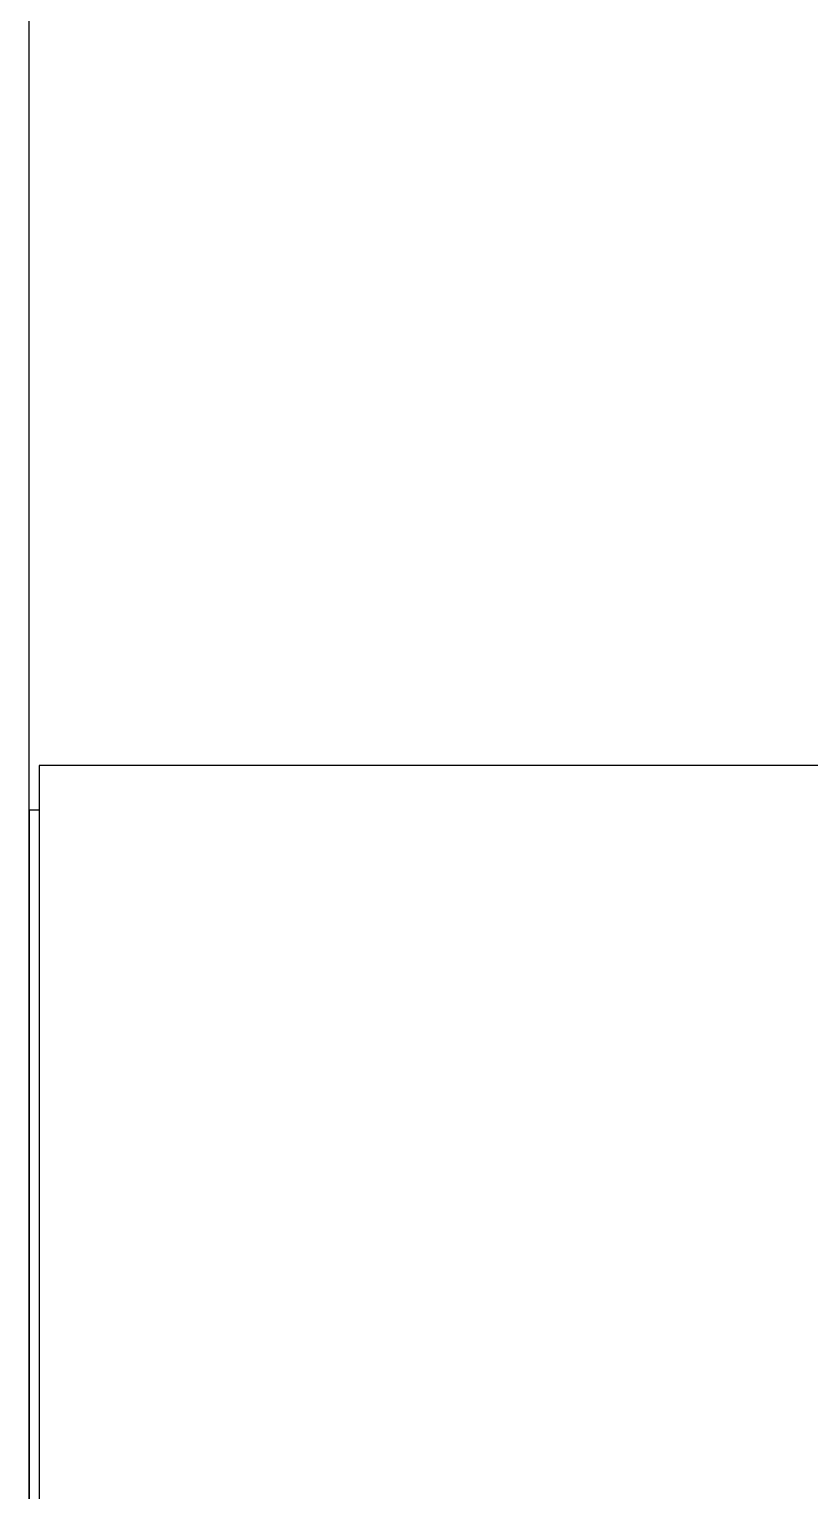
# Model space of a CAD drawing. Header units: millimetres. Extents: x 732 to 1037, y 127 to 299.
# Drawn here: x 735.20758 to 735.23229, y 284.68475 to 284.73102 of the extents above; entities that cross this region are included whole.
import ezdxf

# ---------------------------------------------------------------- set-up
doc = ezdxf.new("R2010")
doc.units = ezdxf.units.MM
doc.layers.add('I-ARQ', color=8, linetype='Continuous')

msp = doc.modelspace()

# ---------------------------------------------------------------- linework, layer by layer
at = {"layer": 'I-ARQ'}
msp.add_line((735.207584, 283.97753), (735.207584, 285.18753), dxfattribs=at)
for points in [[(735.207897, 284.707717), (735.207897, 284.707717), (735.207897, 284.669813), (735.207897, 284.669813)], [(735.241608, 284.707717), (735.241608, 284.707717), (735.207897, 284.707717), (735.207897, 284.707717)], [(735.207584, 284.706314), (735.207584, 284.706314), (735.207897, 284.706314), (735.207897, 284.706314)], [(735.207584, 284.706314), (735.207584, 284.706314), (735.207584, 284.68753), (735.207584, 284.68753)], [(735.207584, 284.68753), (735.207584, 284.68753), (735.207584, 284.668744), (735.207584, 284.668744)]]:
    msp.add_open_spline(points, degree=3, dxfattribs=at)
msp.add_open_spline([(735.207584, 284.695005), (735.207584, 284.695007), (735.207584, 284.695006), (735.207584, 284.695006), (735.207584, 284.695006), (735.207584, 284.695006), (735.207584, 284.695006), (735.207584, 284.695006), (735.207584, 284.695006), (735.207584, 284.695006), (735.207584, 284.695006), (735.207584, 284.695006), (735.207584, 284.695006), (735.207584, 284.695006), (735.207584, 284.695006), (735.207584, 284.695006), (735.207584, 284.695006), (735.207584, 284.695006), (735.207584, 284.695006), (735.207584, 284.695006), (735.207584, 284.695006), (735.207584, 284.695006), (735.207584, 284.695006), (735.207584, 284.695006), (735.207584, 284.695006), (735.207584, 284.695006), (735.207584, 284.695005), (735.207584, 284.695005), (735.207584, 284.695005), (735.207584, 284.695005), (735.207584, 284.695005), (735.207584, 284.695005), (735.207584, 284.695005), (735.207584, 284.695005), (735.207584, 284.695005), (735.207584, 284.695005)], degree=3, knots=[0, 0, 0, 0, 0.111111, 0.111111, 0.111111, 0.111111, 0.222222, 0.222222, 0.222222, 0.222222, 0.333333, 0.333333, 0.333333, 0.333333, 0.444444, 0.444444, 0.444444, 0.444444, 0.555556, 0.555556, 0.555556, 0.555556, 0.666667, 0.666667, 0.666667, 0.666667, 0.777778, 0.777778, 0.777778, 0.777778, 0.888889, 0.888889, 0.888889, 0.888889, 1, 1, 1, 1], dxfattribs=at)

doc.saveas('drawing.dxf')
